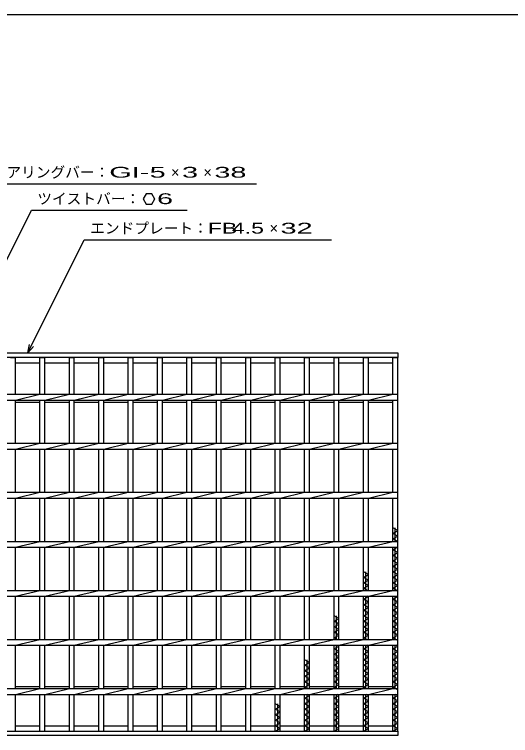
# Model space of a CAD drawing. Units: millimetres, scale not verified. Extents: x -1092 to 1039, y -770 to 632.
# Drawn here: x -642 to -136, y -103 to 632 of the extents above; entities that cross this region are included whole.
import ezdxf
from ezdxf.enums import TextEntityAlignment as Align

# ---------------------------------------------------------------- set-up
doc = ezdxf.new("R2010")
doc.units = ezdxf.units.MM
doc.header["$LTSCALE"] = 6
for name, color, linetype, lineweight in [('0_2', 150, 'Continuous', 25), ('16', 3, 'Continuous', 25), ('22', 4, 'Continuous', 25)]:
    doc.layers.add(name, color=color, linetype=linetype, lineweight=lineweight)
doc.styles.add('ベクトル', font='')
doc.styles.get('ベクトル').set_extended_font_data('ベクトル')

msp = doc.modelspace()

# ---------------------------------------------------------------- linework, layer by layer
at = {"layer": '0_2'}
msp.add_line((-1037.4, 632.1), (1038.6, 632.1), dxfattribs=at)
at = {"layer": '16'}
for p, q in [((-856, 287), (-251, 287)), ((-251, 287), (-251, 282.5)), ((-251, 282.5), (-856, 282.5)), ((-646, 282.5), (-641, 282.5)), ((-641, 245), (-641, 282.5)), ((-616, 245), (-616, 282.5)), ((-616, 282.5), (-611, 282.5)), ((-611, 245), (-611, 282.5)), ((-586, 245), (-586, 282.5)), ((-586, 282.5), (-581, 282.5)), ((-581, 245), (-581, 282.5)), ((-556, 245), (-556, 282.5)), ((-556, 282.5), (-551, 282.5)), ((-551, 245), (-551, 282.5)), ((-526, 245), (-526, 282.5)), ((-526, 282.5), (-521, 282.5)), ((-521, 245), (-521, 282.5)), ((-496, 245), (-496, 282.5)), ((-496, 282.5), (-491, 282.5)), ((-491, 245), (-491, 282.5)), ((-466, 245), (-466, 282.5)), ((-466, 282.5), (-461, 282.5)), ((-461, 245), (-461, 282.5)), ((-436, 245), (-436, 282.5)), ((-436, 282.5), (-431, 282.5)), ((-431, 245), (-431, 282.5)), ((-406, 245), (-406, 282.5)), ((-406, 282.5), (-401, 282.5)), ((-401, 245), (-401, 282.5)), ((-376, 245), (-376, 282.5)), ((-376, 282.5), (-371, 282.5)), ((-371, 245), (-371, 282.5)), ((-346, 245), (-346, 282.5)), ((-346, 282.5), (-341, 282.5)), ((-341, 245), (-341, 282.5)), ((-316, 245), (-316, 282.5)), ((-316, 282.5), (-311, 282.5)), ((-311, 245), (-311, 282.5)), ((-286, 245), (-286, 282.5)), ((-286, 282.5), (-281, 282.5)), ((-281, 245), (-281, 282.5)), ((-256, 245), (-256, 282.5)), ((-256, 282.5), (-251, 282.5)), ((-251, -98.5), (-251, 282.5)), ((-856, 245), (-251, 245)), ((-641, 239), (-616, 245)), ((-611, 239), (-586, 245)), ((-581, 239), (-556, 245)), ((-551, 239), (-526, 245)), ((-521, 239), (-496, 245)), ((-491, 239), (-466, 245)), ((-461, 239), (-436, 245)), ((-431, 239), (-406, 245)), ((-401, 239), (-376, 245)), ((-371, 239), (-346, 245)), ((-341, 239), (-316, 245)), ((-311, 239), (-286, 245)), ((-281, 239), (-256, 245)), ((-251, 239), (-251, 245)), ((-856, 239), (-251, 239)), ((-641, 195), (-641, 239)), ((-616, 195), (-616, 239)), ((-611, 195), (-611, 239)), ((-586, 195), (-586, 239)), ((-581, 195), (-581, 239)), ((-556, 195), (-556, 239)), ((-551, 195), (-551, 239)), ((-526, 195), (-526, 239)), ((-521, 195), (-521, 239)), ((-496, 195), (-496, 239)), ((-491, 195), (-491, 239)), ((-466, 195), (-466, 239)), ((-461, 195), (-461, 239)), ((-436, 195), (-436, 239)), ((-431, 195), (-431, 239)), ((-406, 195), (-406, 239)), ((-401, 195), (-401, 239)), ((-376, 195), (-376, 239)), ((-371, 195), (-371, 239)), ((-346, 195), (-346, 239)), ((-341, 195), (-341, 239)), ((-316, 195), (-316, 239)), ((-311, 195), (-311, 239)), ((-286, 195), (-286, 239)), ((-281, 195), (-281, 239)), ((-256, 195), (-256, 239)), ((-856, 195), (-251, 195)), ((-641, 189), (-616, 195)), ((-611, 189), (-586, 195)), ((-581, 189), (-556, 195)), ((-551, 189), (-526, 195)), ((-521, 189), (-496, 195)), ((-491, 189), (-466, 195)), ((-461, 189), (-436, 195)), ((-431, 189), (-406, 195)), ((-401, 189), (-376, 195)), ((-371, 189), (-346, 195)), ((-341, 189), (-316, 195)), ((-311, 189), (-286, 195)), ((-281, 189), (-256, 195)), ((-251, 189), (-251, 195)), ((-856, 189), (-251, 189)), ((-641, 145), (-641, 189)), ((-616, 145), (-616, 189)), ((-611, 145), (-611, 189)), ((-586, 145), (-586, 189)), ((-581, 145), (-581, 189)), ((-556, 145), (-556, 189)), ((-551, 145), (-551, 189)), ((-526, 145), (-526, 189)), ((-521, 145), (-521, 189)), ((-496, 145), (-496, 189)), ((-491, 145), (-491, 189)), ((-466, 145), (-466, 189)), ((-461, 145), (-461, 189)), ((-436, 145), (-436, 189)), ((-431, 145), (-431, 189)), ((-406, 145), (-406, 189)), ((-401, 145), (-401, 189)), ((-376, 145), (-376, 189)), ((-371, 145), (-371, 189)), ((-346, 145), (-346, 189)), ((-341, 145), (-341, 189)), ((-316, 145), (-316, 189)), ((-311, 145), (-311, 189)), ((-286, 145), (-286, 189)), ((-281, 145), (-281, 189)), ((-256, 145), (-256, 189)), ((-856, 145), (-251, 145)), ((-641, 139), (-616, 145)), ((-611, 139), (-586, 145)), ((-581, 139), (-556, 145)), ((-551, 139), (-526, 145)), ((-521, 139), (-496, 145)), ((-491, 139), (-466, 145)), ((-461, 139), (-436, 145)), ((-431, 139), (-406, 145)), ((-401, 139), (-376, 145)), ((-371, 139), (-346, 145)), ((-341, 139), (-316, 145)), ((-311, 139), (-286, 145)), ((-281, 139), (-256, 145)), ((-251, 139), (-251, 145)), ((-856, 139), (-251, 139)), ((-641, 95), (-641, 139)), ((-616, 95), (-616, 139)), ((-611, 95), (-611, 139)), ((-586, 95), (-586, 139)), ((-581, 95), (-581, 139)), ((-556, 95), (-556, 139)), ((-551, 95), (-551, 139)), ((-526, 95), (-526, 139)), ((-521, 95), (-521, 139)), ((-496, 95), (-496, 139)), ((-491, 95), (-491, 139)), ((-466, 95), (-466, 139)), ((-461, 95), (-461, 139)), ((-436, 95), (-436, 139)), ((-431, 95), (-431, 139)), ((-406, 95), (-406, 139)), ((-401, 95), (-401, 139)), ((-376, 95), (-376, 139)), ((-371, 95), (-371, 139)), ((-346, 95), (-346, 139)), ((-341, 95), (-341, 139)), ((-316, 95), (-316, 139)), ((-311, 95), (-311, 139)), ((-286, 95), (-286, 139)), ((-281, 95), (-281, 139)), ((-256, 95), (-256, 139)), ((-251, 105.9), (-256, 108.7)), ((-256, 103.1), (-251, 105.9)), ((-251, 100.3), (-256, 103.1)), ((-253.5, 95), (-253.5, 108.7)), ((-256, 97.5), (-251, 100.3)), ((-251, 94.7), (-256, 97.5)), ((-856, 95), (-251, 95)), ((-856, 89), (-251, 89)), ((-641, 89), (-616, 95)), ((-641, 45), (-641, 89)), ((-616, 45), (-616, 89)), ((-611, 89), (-586, 95)), ((-611, 45), (-611, 89)), ((-586, 45), (-586, 89)), ((-581, 89), (-556, 95)), ((-581, 45), (-581, 89)), ((-556, 45), (-556, 89)), ((-551, 89), (-526, 95)), ((-551, 45), (-551, 89)), ((-526, 45), (-526, 89)), ((-521, 89), (-496, 95)), ((-521, 45), (-521, 89)), ((-496, 45), (-496, 89)), ((-491, 89), (-466, 95)), ((-491, 45), (-491, 89)), ((-466, 45), (-466, 89)), ((-461, 89), (-436, 95)), ((-461, 45), (-461, 89)), ((-436, 45), (-436, 89)), ((-431, 89), (-406, 95)), ((-431, 45), (-431, 89)), ((-406, 45), (-406, 89)), ((-401, 89), (-376, 95)), ((-401, 45), (-401, 89)), ((-376, 45), (-376, 89)), ((-371, 89), (-346, 95)), ((-371, 45), (-371, 89)), ((-346, 45), (-346, 89)), ((-341, 89), (-316, 95)), ((-341, 45), (-341, 89)), ((-316, 45), (-316, 89)), ((-311, 89), (-286, 95)), ((-311, 45), (-311, 89)), ((-286, 45), (-286, 89)), ((-281, 89), (-256, 95)), ((-281, 45), (-281, 89)), ((-256, 45), (-256, 89)), ((-256, 86.3), (-251.179, 89)), ((-253.5, 45), (-253.5, 89)), ((-251, 89), (-251, 95)), ((-251, 83.5), (-256, 86.3)), ((-256, 80.7), (-251, 83.5)), ((-251, 77.9), (-256, 80.7)), ((-256, 75.1), (-251, 77.9)), ((-251, 72.3), (-256, 75.1)), ((-256, 69.5), (-251, 72.3)), ((-251, 66.7), (-256, 69.5)), ((-256, 63.9), (-251, 66.7)), ((-281, 61.1), (-286, 63.9)), ((-286, 58.3), (-281, 61.1)), ((-283.5, 45), (-283.5, 63.9)), ((-251, 61.1), (-256, 63.9)), ((-256, 58.3), (-251, 61.1)), ((-281, 55.5), (-286, 58.3)), ((-286, 52.7), (-281, 55.5)), ((-281, 49.9), (-286, 52.7)), ((-251, 55.5), (-256, 58.3)), ((-256, 52.7), (-251, 55.5)), ((-251, 49.9), (-256, 52.7)), ((-856, 45), (-251, 45)), ((-641, 39), (-616, 45)), ((-611, 39), (-586, 45)), ((-581, 39), (-556, 45)), ((-551, 39), (-526, 45)), ((-521, 39), (-496, 45)), ((-491, 39), (-466, 45)), ((-461, 39), (-436, 45)), ((-431, 39), (-406, 45)), ((-401, 39), (-376, 45)), ((-371, 39), (-346, 45)), ((-341, 39), (-316, 45)), ((-311, 39), (-286, 45)), ((-286, 47.1), (-281, 49.9)), ((-282.25, 45), (-286, 47.1)), ((-281, 39), (-256, 45)), ((-256, 47.1), (-251, 49.9)), ((-251, 44.3), (-256, 47.1)), ((-251, 39), (-251, 45)), ((-856, 39), (-251, 39)), ((-641, -5), (-641, 39)), ((-616, -5), (-616, 39)), ((-611, -5), (-611, 39)), ((-586, -5), (-586, 39)), ((-581, -5), (-581, 39)), ((-556, -5), (-556, 39)), ((-551, -5), (-551, 39)), ((-526, -5), (-526, 39)), ((-521, -5), (-521, 39)), ((-496, -5), (-496, 39)), ((-491, -5), (-491, 39)), ((-466, -5), (-466, 39)), ((-461, -5), (-461, 39)), ((-436, -5), (-436, 39)), ((-431, -5), (-431, 39)), ((-406, -5), (-406, 39)), ((-401, -5), (-401, 39)), ((-376, -5), (-376, 39)), ((-371, -5), (-371, 39)), ((-346, -5), (-346, 39)), ((-341, -5), (-341, 39)), ((-316, -5), (-316, 39)), ((-311, -5), (-311, 39)), ((-286, -5), (-286, 39)), ((-286, 35.9), (-281, 38.7)), ((-283.5, -5), (-283.5, 39)), ((-281, 38.7), (-281.536, 39)), ((-281, -5), (-281, 39)), ((-256, -5), (-256, 39)), ((-256, 35.9), (-251, 38.7)), ((-253.5, -5), (-253.5, 39)), ((-251, 38.7), (-251.536, 39)), ((-281, 33.1), (-286, 35.9)), ((-286, 30.3), (-281, 33.1)), ((-281, 27.5), (-286, 30.3)), ((-251, 33.1), (-256, 35.9)), ((-256, 30.3), (-251, 33.1)), ((-251, 27.5), (-256, 30.3)), ((-286, 24.7), (-281, 27.5)), ((-281, 21.9), (-286, 24.7)), ((-256, 24.7), (-251, 27.5)), ((-251, 21.9), (-256, 24.7)), ((-311, 16.3), (-316, 19.1)), ((-316, 13.5), (-311, 16.3)), ((-313.5, -5), (-313.5, 19.1)), ((-286, 19.1), (-281, 21.9)), ((-281, 16.3), (-286, 19.1)), ((-286, 13.5), (-281, 16.3)), ((-256, 19.1), (-251, 21.9)), ((-251, 16.3), (-256, 19.1)), ((-256, 13.5), (-251, 16.3)), ((-311, 10.7), (-316, 13.5)), ((-316, 7.9), (-311, 10.7)), ((-311, 5.1), (-316, 7.9)), ((-281, 10.7), (-286, 13.5)), ((-286, 7.9), (-281, 10.7)), ((-281, 5.1), (-286, 7.9)), ((-251, 10.7), (-256, 13.5)), ((-256, 7.9), (-251, 10.7)), ((-251, 5.1), (-256, 7.9)), ((-316, 2.3), (-311, 5.1)), ((-311, -0.5), (-316, 2.3)), ((-286, 2.3), (-281, 5.1)), ((-281, -0.5), (-286, 2.3)), ((-256, 2.3), (-251, 5.1)), ((-251, -0.5), (-256, 2.3)), ((-856, -5), (-251, -5)), ((-641, -11), (-616, -5)), ((-611, -11), (-586, -5)), ((-581, -11), (-556, -5)), ((-551, -11), (-526, -5)), ((-521, -11), (-496, -5)), ((-491, -11), (-466, -5)), ((-461, -11), (-436, -5)), ((-431, -11), (-406, -5)), ((-401, -11), (-376, -5)), ((-371, -11), (-346, -5)), ((-341, -11), (-316, -5)), ((-316, -3.3), (-311, -0.5)), ((-312.964, -5), (-316, -3.3)), ((-311, -11), (-286, -5)), ((-286, -3.3), (-281, -0.5)), ((-282.964, -5), (-286, -3.3)), ((-281, -11), (-256, -5)), ((-256, -3.3), (-251, -0.5)), ((-251, -6.1), (-256, -3.3)), ((-251, -11), (-251, -5)), ((-856, -11), (-251, -11)), ((-641, -55), (-641, -11)), ((-616, -55), (-616, -11)), ((-611, -55), (-611, -11)), ((-586, -55), (-586, -11)), ((-581, -55), (-581, -11)), ((-556, -55), (-556, -11)), ((-551, -55), (-551, -11)), ((-526, -55), (-526, -11)), ((-521, -55), (-521, -11)), ((-496, -55), (-496, -11)), ((-491, -55), (-491, -11)), ((-466, -55), (-466, -11)), ((-461, -55), (-461, -11)), ((-436, -55), (-436, -11)), ((-431, -55), (-431, -11)), ((-406, -55), (-406, -11)), ((-401, -55), (-401, -11)), ((-376, -55), (-376, -11)), ((-371, -55), (-371, -11)), ((-346, -55), (-346, -11)), ((-341, -55), (-341, -11)), ((-316, -55), (-316, -11)), ((-316, -14.5), (-311, -11.7)), ((-311, -17.3), (-316, -14.5)), ((-313.5, -55), (-313.5, -11)), ((-311, -11.7), (-312.25, -11)), ((-311, -55), (-311, -11)), ((-286, -55), (-286, -11)), ((-286, -14.5), (-281, -11.7)), ((-281, -17.3), (-286, -14.5)), ((-283.5, -55), (-283.5, -11)), ((-281, -11.7), (-282.25, -11)), ((-281, -55), (-281, -11)), ((-256, -55), (-256, -11)), ((-256, -14.5), (-251, -11.7)), ((-251, -17.3), (-256, -14.5)), ((-253.5, -55), (-253.5, -11)), ((-251, -11.7), (-252.25, -11)), ((-316, -20.1), (-311, -17.3)), ((-311, -22.9), (-316, -20.1)), ((-286, -20.1), (-281, -17.3)), ((-281, -22.9), (-286, -20.1)), ((-256, -20.1), (-251, -17.3)), ((-251, -22.9), (-256, -20.1)), ((-341, -28.5), (-346, -25.7)), ((-346, -31.3), (-341, -28.5)), ((-343.5, -55), (-343.5, -25.7)), ((-316, -25.7), (-311, -22.9)), ((-311, -28.5), (-316, -25.7)), ((-316, -31.3), (-311, -28.5)), ((-286, -25.7), (-281, -22.9)), ((-281, -28.5), (-286, -25.7)), ((-286, -31.3), (-281, -28.5)), ((-256, -25.7), (-251, -22.9)), ((-251, -28.5), (-256, -25.7)), ((-256, -31.3), (-251, -28.5)), ((-341, -34.1), (-346, -31.3)), ((-346, -36.9), (-341, -34.1)), ((-311, -34.1), (-316, -31.3)), ((-316, -36.9), (-311, -34.1)), ((-281, -34.1), (-286, -31.3)), ((-286, -36.9), (-281, -34.1)), ((-251, -34.1), (-256, -31.3)), ((-256, -36.9), (-251, -34.1)), ((-341, -39.7), (-346, -36.9)), ((-346, -42.5), (-341, -39.7)), ((-341, -45.3), (-346, -42.5)), ((-311, -39.7), (-316, -36.9)), ((-316, -42.5), (-311, -39.7)), ((-311, -45.3), (-316, -42.5)), ((-281, -39.7), (-286, -36.9)), ((-286, -42.5), (-281, -39.7)), ((-281, -45.3), (-286, -42.5)), ((-251, -39.7), (-256, -36.9)), ((-256, -42.5), (-251, -39.7)), ((-251, -45.3), (-256, -42.5)), ((-346, -48.1), (-341, -45.3)), ((-341, -50.9), (-346, -48.1)), ((-346, -53.7), (-341, -50.9)), ((-316, -48.1), (-311, -45.3)), ((-311, -50.9), (-316, -48.1)), ((-316, -53.7), (-311, -50.9)), ((-286, -48.1), (-281, -45.3)), ((-281, -50.9), (-286, -48.1)), ((-286, -53.7), (-281, -50.9)), ((-256, -48.1), (-251, -45.3)), ((-251, -50.9), (-256, -48.1)), ((-256, -53.7), (-251, -50.9)), ((-856, -55), (-251, -55)), ((-641, -61), (-616, -55)), ((-611, -61), (-586, -55)), ((-581, -61), (-556, -55)), ((-551, -61), (-526, -55)), ((-521, -61), (-496, -55)), ((-491, -61), (-466, -55)), ((-461, -61), (-436, -55)), ((-431, -61), (-406, -55)), ((-401, -61), (-376, -55)), ((-371, -61), (-346, -55)), ((-343.679, -55), (-346, -53.7)), ((-341, -61), (-316, -55)), ((-313.679, -55), (-316, -53.7)), ((-311, -61), (-286, -55)), ((-283.679, -55), (-286, -53.7)), ((-281, -61), (-256, -55)), ((-251, -56.5), (-256, -53.7)), ((-251, -61), (-251, -55)), ((-856, -61), (-251, -61)), ((-641, -98.5), (-641, -61)), ((-616, -98.5), (-616, -61)), ((-611, -98.5), (-611, -61)), ((-586, -98.5), (-586, -61)), ((-581, -98.5), (-581, -61)), ((-556, -98.5), (-556, -61)), ((-551, -98.5), (-551, -61)), ((-526, -98.5), (-526, -61)), ((-521, -98.5), (-521, -61)), ((-496, -98.5), (-496, -61)), ((-491, -98.5), (-491, -61)), ((-466, -98.5), (-466, -61)), ((-461, -98.5), (-461, -61)), ((-436, -98.5), (-436, -61)), ((-431, -98.5), (-431, -61)), ((-406, -98.5), (-406, -61)), ((-401, -98.5), (-401, -61)), ((-376, -98.5), (-376, -61)), ((-371, -98.5), (-371, -61)), ((-346, -98.5), (-346, -61)), ((-346, -64.9), (-341, -62.1)), ((-341, -67.7), (-346, -64.9)), ((-343.5, -98.5), (-343.5, -61)), ((-341, -62.1), (-342.964, -61)), ((-341, -98.5), (-341, -61)), ((-316, -98.5), (-316, -61)), ((-316, -64.9), (-311, -62.1)), ((-311, -67.7), (-316, -64.9)), ((-313.5, -98.5), (-313.5, -61)), ((-311, -62.1), (-312.964, -61)), ((-311, -98.5), (-311, -61)), ((-286, -98.5), (-286, -61)), ((-286, -64.9), (-281, -62.1)), ((-281, -67.7), (-286, -64.9)), ((-283.5, -98.5), (-283.5, -61)), ((-281, -62.1), (-282.964, -61)), ((-281, -98.5), (-281, -61)), ((-256, -98.5), (-256, -61)), ((-256, -64.9), (-251, -62.1)), ((-251, -67.7), (-256, -64.9)), ((-253.5, -98.5), (-253.5, -61)), ((-251, -62.1), (-252.964, -61)), ((-371, -73.3), (-376, -70.5)), ((-376, -76.1), (-371, -73.3)), ((-373.5, -98.5), (-373.5, -70.5)), ((-346, -70.5), (-341, -67.7)), ((-341, -73.3), (-346, -70.5)), ((-346, -76.1), (-341, -73.3)), ((-316, -70.5), (-311, -67.7)), ((-311, -73.3), (-316, -70.5)), ((-316, -76.1), (-311, -73.3)), ((-286, -70.5), (-281, -67.7)), ((-281, -73.3), (-286, -70.5)), ((-286, -76.1), (-281, -73.3)), ((-256, -70.5), (-251, -67.7)), ((-251, -73.3), (-256, -70.5)), ((-256, -76.1), (-251, -73.3)), ((-371, -78.9), (-376, -76.1)), ((-376, -81.7), (-371, -78.9)), ((-341, -78.9), (-346, -76.1)), ((-346, -81.7), (-341, -78.9)), ((-311, -78.9), (-316, -76.1)), ((-316, -81.7), (-311, -78.9)), ((-281, -78.9), (-286, -76.1)), ((-286, -81.7), (-281, -78.9)), ((-251, -78.9), (-256, -76.1)), ((-256, -81.7), (-251, -78.9)), ((-371, -84.5), (-376, -81.7)), ((-376, -87.3), (-371, -84.5)), ((-371, -90.1), (-376, -87.3)), ((-341, -84.5), (-346, -81.7)), ((-346, -87.3), (-341, -84.5)), ((-341, -90.1), (-346, -87.3)), ((-311, -84.5), (-316, -81.7)), ((-316, -87.3), (-311, -84.5)), ((-311, -90.1), (-316, -87.3)), ((-281, -84.5), (-286, -81.7)), ((-286, -87.3), (-281, -84.5)), ((-281, -90.1), (-286, -87.3)), ((-251, -84.5), (-256, -81.7)), ((-256, -87.3), (-251, -84.5)), ((-251, -90.1), (-256, -87.3)), ((-376, -92.9), (-371, -90.1)), ((-371, -95.7), (-376, -92.9)), ((-346, -92.9), (-341, -90.1)), ((-341, -95.7), (-346, -92.9)), ((-316, -92.9), (-311, -90.1)), ((-311, -95.7), (-316, -92.9)), ((-286, -92.9), (-281, -90.1)), ((-281, -95.7), (-286, -92.9)), ((-256, -92.9), (-251, -90.1)), ((-251, -95.7), (-256, -92.9)), ((-856, -98.5), (-251, -98.5)), ((-646, -98.5), (-641, -98.5)), ((-616, -98.5), (-611, -98.5)), ((-586, -98.5), (-581, -98.5)), ((-556, -98.5), (-551, -98.5)), ((-526, -98.5), (-521, -98.5)), ((-496, -98.5), (-491, -98.5)), ((-466, -98.5), (-461, -98.5)), ((-436, -98.5), (-431, -98.5)), ((-406, -98.5), (-401, -98.5)), ((-376, -98.5), (-371, -95.7)), ((-376, -98.5), (-371, -98.5)), ((-346, -98.5), (-341, -95.7)), ((-346, -98.5), (-341, -98.5)), ((-316, -98.5), (-311, -95.7)), ((-316, -98.5), (-311, -98.5)), ((-286, -98.5), (-281, -95.7)), ((-286, -98.5), (-281, -98.5)), ((-256, -98.5), (-251, -95.7)), ((-256, -98.5), (-251, -98.5)), ((-251, -98.5), (-251, -103)), ((-251, -103), (-856, -103))]:
    msp.add_line(p, q, dxfattribs=at)
at = {"layer": '22'}
for p, q in [((-671.25, 459.5), (-395.25, 459.5)), ((-507.75, 449.159), (-510.75, 443.963)), ((-501.75, 449.159), (-507.75, 449.159)), ((-498.75, 443.9), (-501.75, 449.159)), ((-510.75, 443.963), (-507.75, 438.767)), ((-501.75, 438.767), (-498.75, 443.963)), ((-507.75, 438.767), (-501.75, 438.767)), ((-718.5, 245), (-624.75, 432.5)), ((-624.75, 432.5), (-465.75, 432.5)), ((-628.5, 287), (-570.75, 402.5)), ((-570.75, 402.5), (-318.75, 402.5)), ((-628.5, 287), (-626.7, 295.76)), ((-628.5, 287), (-622.5, 293.6))]:
    msp.add_line(p, q, dxfattribs=at)
at = {"layer": '22', "color": 3}
for p, q in [((-641, 277), (-616, 277)), ((-611, 277), (-586, 277)), ((-581, 277), (-556, 277)), ((-551, 277), (-526, 277)), ((-521, 277), (-496, 277)), ((-491, 277), (-466, 277)), ((-461, 277), (-436, 277)), ((-431, 277), (-406, 277)), ((-401, 277), (-376, 277)), ((-371, 277), (-346, 277)), ((-341, 277), (-316, 277)), ((-311, 277), (-286, 277)), ((-281, 277), (-256, 277)), ((-641, 237), (-616, 237)), ((-611, 237), (-586, 237)), ((-581, 237), (-556, 237)), ((-551, 237), (-526, 237)), ((-521, 237), (-496, 237)), ((-491, 237), (-466, 237)), ((-461, 237), (-436, 237)), ((-431, 237), (-406, 237)), ((-401, 237), (-376, 237)), ((-371, 237), (-346, 237)), ((-341, 237), (-316, 237)), ((-311, 237), (-286, 237)), ((-281, 237), (-256, 237)), ((-641, -53), (-616, -53)), ((-611, -53), (-586, -53)), ((-581, -53), (-556, -53)), ((-551, -53), (-526, -53)), ((-521, -53), (-496, -53)), ((-491, -53), (-466, -53)), ((-461, -53), (-436, -53)), ((-431, -53), (-406, -53)), ((-401, -53), (-376, -53)), ((-371, -53), (-346, -53)), ((-341, -53), (-316, -53)), ((-311, -53), (-286, -53)), ((-281, -53), (-256, -53)), ((-641, -93), (-616, -93)), ((-611, -93), (-586, -93)), ((-581, -93), (-556, -93)), ((-551, -93), (-526, -93)), ((-521, -93), (-496, -93)), ((-491, -93), (-466, -93)), ((-461, -93), (-436, -93)), ((-431, -93), (-406, -93)), ((-401, -93), (-376, -93)), ((-371, -93), (-346, -93)), ((-341, -93), (-316, -93)), ((-311, -93), (-286, -93)), ((-281, -93), (-256, -93))]:
    msp.add_line(p, q, dxfattribs=at)

# ---------------------------------------------------------------- texts
at = {"layer": '22', "color": 2, "style": 'ベクトル'}
for s, p in [('ベアリングバー：', (-665.25, 471.2)), ('×', (-482.25, 471.2)), ('×', (-449.25, 471.2)), ('ツイストバー：', (-618.75, 444.2)), ('エンドプレート：', (-564.75, 414.2)), ('×', (-381.75, 414.2))]:
    msp.add_text(s, height=11, dxfattribs=at).set_placement(p, align=Align.MIDDLE_LEFT)
for s, width, p in [('GI-', 2, (-545.25, 471.2)), (' 5 ', 2, (-512.25, 471.2)), (' 3 ', 2, (-479.25, 471.2)), (' 38 ', 2, (-446.25, 471.2)), (' 6 ', 2, (-504.75, 444.263)), ('FB', 1.6, (-444.75, 414.2)), (' 4.5 ', 1.6, (-426.75, 414.2)), (' 32 ', 2, (-378.75, 414.2))]:
    msp.add_text(s, height=11, dxfattribs=dict(at, width=width)).set_placement(p, align=Align.MIDDLE_LEFT)

doc.saveas('drawing.dxf')
